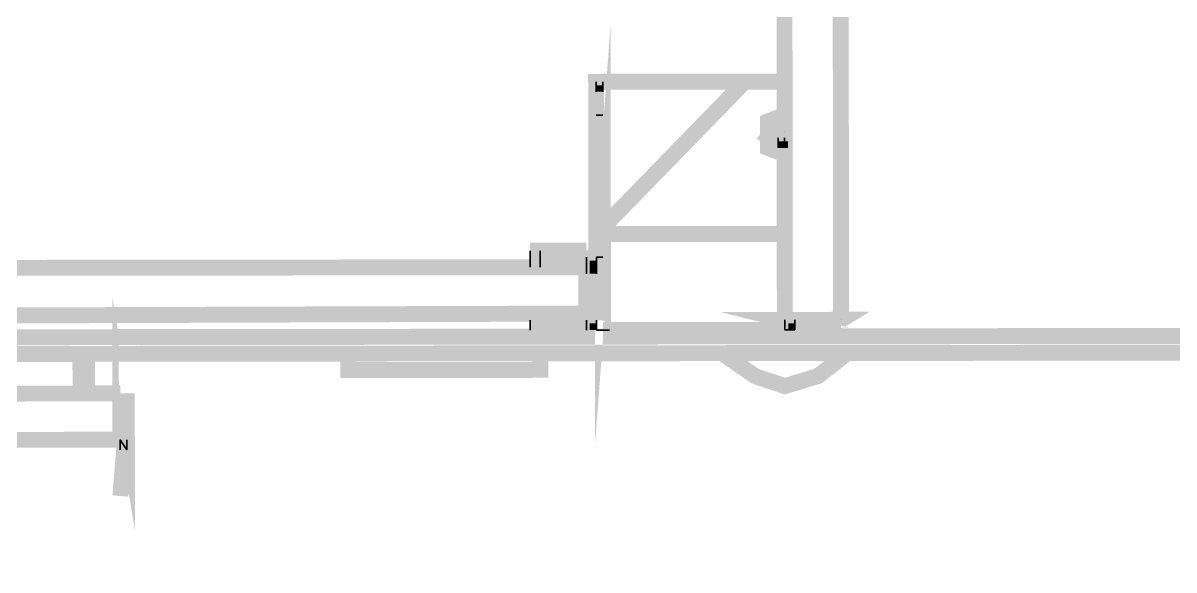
# Model space of a CAD drawing. Header units: feet. Extents: x -99009 to 3252343, y -11094690 to 9035152.
# Drawn here: x 2489379.5 to 2489858.3, y -1977975 to -1977747.6 of the extents above; entities that cross this region are included whole.
import ezdxf

# ---------------------------------------------------------------- set-up
doc = ezdxf.new("R2010")
doc.units = ezdxf.units.FT
doc.layers.add('1', color=1, linetype='Continuous')

# ---------------------------------------------------------------- blocks, each defined once
blk = doc.blocks.new('GRINDING MASTER')
at = {"linetype": 'ByBlock', "lineweight": -2, "transparency": 33554684}
for points in [[(1541602.56, -41532.48), (1541602.56, -41529.75), (1541605.29, -41529.75), (1541605.29, -41532.48), (1541602.56, -41532.48)], [(1541678.22, -41555.88), (1541678.22, -41553.15), (1541682.35, -41553.15), (1541682.35, -41555.88), (1541678.22, -41555.88)], [(1541576.43, -41605.41), (1541576.43, -41598.54), (1541579.16, -41598.54), (1541579.16, -41605.41), (1541576.43, -41605.41)], [(1541599.75, -41605.41), (1541599.75, -41602.68), (1541602.56, -41602.68), (1541602.56, -41605.41), (1541599.75, -41605.41)], [(1541599.75, -41608.14), (1541599.75, -41605.41), (1541602.56, -41605.41), (1541602.56, -41608.14), (1541599.75, -41608.14)], [(1541599.75, -41631.54), (1541599.75, -41628.81), (1541602.56, -41628.81), (1541602.56, -41631.54), (1541599.75, -41631.54)], [(1541599.75, -41631.54), (1541599.75, -41628.81), (1541602.56, -41628.81), (1541602.56, -41631.54), (1541599.75, -41631.54)], [(1541682.35, -41631.54), (1541682.35, -41628.81), (1541685.08, -41628.81), (1541685.08, -41631.54), (1541682.35, -41631.54)]]:
    blk.add_hatch(color=256, dxfattribs=at).paths.add_polyline_path(points)
at = {"linetype": 'ByBlock', "lineweight": -2, "transparency": 33554684, "const_width": 6.63}
for points in [[(1541288.84, -41634.27), (1542103.32, -41634.27), (1542110.18, -41631.54), (1542110.18, -41143.1)], [(1541680.95, -41627.4), (1541680.95, -41271.1)], [(1541704.35, -41627.4), (1541704.35, -41271.1)], [(1541605.29, -41631.54), (1541605.29, -41591.68), (1541602.56, -41627.4)], [(1541680.95, -41528.34), (1541664.41, -41528.34), (1541602.56, -41591.68)], [(1541602.56, -41528.34), (1541602.56, -41601.27)], [(1541602.56, -41591.68), (1541602.56, -41528.34), (1541664.41, -41528.34)], [(1541680.95, -41558.61), (1541674.08, -41551.74), (1541680.95, -41544.88)], [(1541680.95, -41558.61), (1541674.08, -41555.88), (1541674.08, -41544.88), (1541680.95, -41542.15), (1541674.08, -41544.88), (1541674.08, -41555.88), (1541680.95, -41558.61)], [(1541602.56, -41627.4), (1541605.29, -41591.68), (1541680.95, -41591.68)], [(1541575.02, -41598.54), (1541598.42, -41598.54)], [(1541575.02, -41631.54), (1541598.42, -41631.54), (1541602.56, -41605.41), (1541598.42, -41598.54)], [(1541575.02, -41601.27), (1541598.42, -41601.27)], [(1541598.42, -41601.27), (1541575.02, -41601.27)], [(1541602.56, -41624.67), (1541602.56, -41605.41), (1541579.16, -41601.27)], [(1541598.42, -41605.41), (1540353.3, -41605.41), (1540353.3, -41624.67)], [(1541598.42, -41624.67), (1541598.42, -41605.41)], [(1541598.42, -41605.41), (1541598.42, -41624.67)], [(1541602.56, -41605.41), (1541602.56, -41627.4)], [(1541407.17, -41657.67), (1541407.17, -41674.2), (1541404.44, -41657.67), (1541404.44, -41674.2)], [(1541602.56, -41624.67), (1540353.3, -41627.4)], [(1541598.42, -41627.4), (1541575.02, -41627.4)], [(1541598.42, -41627.4), (1541575.02, -41627.4)], [(1541697.48, -41627.4), (1541680.95, -41627.4), (1541697.48, -41631.54), (1541704.35, -41627.4), (1541697.48, -41627.4)], [(1541704.35, -41627.4), (1541697.48, -41627.4), (1541680.95, -41627.4)], [(1541680.95, -41631.54), (1541605.29, -41631.54)], [(1542114.32, -41641.21), (1541288.84, -41641.21)], [(1542114.32, -41641.21), (1541288.84, -41641.21)], [(1541288.84, -41641.21), (1542103.32, -41641.21)], [(1541387.9, -41657.67), (1541387.9, -41643.94)], [(1541387.9, -41643.94), (1541387.9, -41657.67)], [(1541390.63, -41641.21), (1541390.63, -41657.67)], [(1541579.16, -41641.21), (1541579.16, -41648.07), (1541499.36, -41648.07), (1541499.36, -41641.21)], [(1541707.08, -41641.21), (1541694.68, -41650.8), (1541680.95, -41654.94), (1541668.55, -41650.8), (1541654.82, -41641.21)], [(1541288.84, -41657.67), (1541404.44, -41657.67)], [(1541407.17, -41667.34), (1541404.44, -41700.33)], [(1540548.62, -41676.93), (1541404.44, -41676.93)]]:
    blk.add_lwpolyline(points, dxfattribs=at)
at = {"linetype": 'ByBlock', "lineweight": -2, "transparency": 33554684}
for points in [[(1541602.56, -41528.34), (1541602.56, -41532.48)], [(1541602.56, -41532.48), (1541602.56, -41528.34)], [(1541605.29, -41528.34), (1541605.29, -41532.48)], [(1541605.29, -41532.48), (1541605.29, -41528.34)], [(1541602.56, -41542.15), (1541605.29, -41542.15)], [(1541605.29, -41542.15), (1541602.56, -41542.15)], [(1541605.29, -41542.15), (1541602.56, -41542.15)], [(1541602.56, -41542.15), (1541605.29, -41542.15)], [(1541680.95, -41549.01), (1541680.95, -41549.01)], [(1541680.95, -41549.01), (1541680.95, -41549.01)], [(1541680.95, -41549.01), (1541680.95, -41549.01)], [(1541680.95, -41549.01), (1541680.95, -41549.01)], [(1541678.22, -41551.74), (1541678.22, -41555.88)], [(1541678.22, -41555.88), (1541678.22, -41551.74)], [(1541680.95, -41551.74), (1541680.95, -41555.88)], [(1541680.95, -41555.88), (1541680.95, -41551.74)], [(1541575.02, -41598.54), (1541575.02, -41601.27)], [(1541575.02, -41601.27), (1541575.02, -41598.54)], [(1541579.16, -41598.54), (1541579.16, -41601.27)], [(1541579.16, -41601.27), (1541579.16, -41598.54)], [(1541575.02, -41601.27), (1541575.02, -41605.41)], [(1541575.02, -41605.41), (1541575.02, -41601.27)], [(1541575.02, -41601.27), (1541575.02, -41605.41)], [(1541575.02, -41605.41), (1541575.02, -41601.27)], [(1541575.02, -41605.41), (1541575.02, -41601.27)], [(1541575.02, -41601.27), (1541575.02, -41605.41)], [(1541579.16, -41601.27), (1541579.16, -41605.41)], [(1541579.16, -41605.41), (1541579.16, -41601.27)], [(1541579.16, -41605.41), (1541579.16, -41601.27)], [(1541579.16, -41601.27), (1541579.16, -41605.41)], [(1541579.16, -41601.27), (1541579.16, -41605.41)], [(1541579.16, -41605.41), (1541579.16, -41601.27)], [(1541598.42, -41601.27), (1541598.42, -41605.41)], [(1541598.42, -41605.41), (1541598.42, -41601.27)], [(1541602.56, -41601.27), (1541602.56, -41605.41)], [(1541602.56, -41605.41), (1541602.56, -41601.27)], [(1541602.56, -41601.27), (1541605.29, -41601.27)], [(1541605.29, -41601.27), (1541602.56, -41601.27)], [(1541605.29, -41601.27), (1541602.56, -41601.27)], [(1541602.56, -41601.27), (1541605.29, -41601.27)], [(1541598.42, -41605.41), (1541598.42, -41608.14)], [(1541598.42, -41608.14), (1541598.42, -41605.41)], [(1541602.56, -41605.41), (1541602.56, -41608.14)], [(1541602.56, -41608.14), (1541602.56, -41605.41)], [(1541602.56, -41605.41), (1541602.56, -41605.41)], [(1541602.56, -41605.41), (1541602.56, -41605.41)], [(1541602.56, -41605.41), (1541602.56, -41605.41)], [(1541602.56, -41605.41), (1541602.56, -41605.41)], [(1541575.02, -41627.4), (1541575.02, -41631.54)], [(1541575.02, -41631.54), (1541575.02, -41627.4)], [(1541575.02, -41631.54), (1541575.02, -41627.4)], [(1541575.02, -41627.4), (1541575.02, -41631.54)], [(1541575.02, -41627.4), (1541575.02, -41631.54)], [(1541575.02, -41631.54), (1541575.02, -41627.4)], [(1541575.02, -41631.54), (1541575.02, -41627.4)], [(1541575.02, -41627.4), (1541575.02, -41631.54)], [(1541598.42, -41627.4), (1541598.42, -41631.54)], [(1541598.42, -41631.54), (1541598.42, -41627.4)], [(1541598.42, -41631.54), (1541598.42, -41627.4)], [(1541598.42, -41627.4), (1541598.42, -41631.54)], [(1541598.42, -41627.4), (1541598.42, -41631.54)], [(1541598.42, -41631.54), (1541598.42, -41627.4)], [(1541598.42, -41631.54), (1541598.42, -41627.4)], [(1541598.42, -41627.4), (1541598.42, -41631.54)], [(1541598.42, -41627.4), (1541598.42, -41631.54)], [(1541598.42, -41631.54), (1541598.42, -41627.4)], [(1541598.42, -41627.4), (1541598.42, -41631.54)], [(1541598.42, -41631.54), (1541598.42, -41627.4)], [(1541602.56, -41627.4), (1541602.56, -41631.54)], [(1541602.56, -41631.54), (1541602.56, -41627.4)], [(1541602.56, -41627.4), (1541602.56, -41627.4)], [(1541602.56, -41627.4), (1541602.56, -41627.4)], [(1541602.56, -41627.4), (1541602.56, -41627.4)], [(1541602.56, -41627.4), (1541602.56, -41627.4)], [(1541602.56, -41627.4), (1541602.56, -41631.54)], [(1541602.56, -41631.54), (1541602.56, -41627.4)], [(1541680.95, -41627.4), (1541680.95, -41631.54)], [(1541680.95, -41631.54), (1541680.95, -41627.4)], [(1541685.08, -41627.4), (1541685.08, -41631.54)], [(1541685.08, -41631.54), (1541685.08, -41627.4)], [(1541704.35, -41627.4), (1541704.35, -41627.4)], [(1541704.35, -41627.4), (1541704.35, -41627.4)], [(1541704.35, -41627.4), (1541704.35, -41627.4)], [(1541704.35, -41627.4), (1541704.35, -41627.4)], [(1541704.35, -41627.4), (1541704.35, -41627.4)], [(1541704.35, -41627.4), (1541704.35, -41627.4)], [(1541704.35, -41627.4), (1541704.35, -41627.4)], [(1541704.35, -41627.4), (1541704.35, -41627.4)], [(1541704.35, -41627.4), (1541704.35, -41627.4)], [(1541704.35, -41627.4), (1541704.35, -41627.4)], [(1541704.35, -41627.4), (1541704.35, -41627.4)], [(1541704.35, -41627.4), (1541704.35, -41627.4)], [(1541575.02, -41631.54), (1541575.02, -41631.54)], [(1541575.02, -41631.54), (1541575.02, -41631.54)], [(1541575.02, -41631.54), (1541575.02, -41631.54)], [(1541575.02, -41631.54), (1541575.02, -41631.54)], [(1541602.56, -41631.54), (1541605.29, -41631.54)], [(1541605.29, -41631.54), (1541602.56, -41631.54)], [(1541605.29, -41631.54), (1541602.56, -41631.54)], [(1541602.56, -41631.54), (1541605.29, -41631.54)], [(1541605.29, -41631.54), (1541608.02, -41631.54)], [(1541608.02, -41631.54), (1541605.29, -41631.54)], [(1541608.02, -41631.54), (1541605.29, -41631.54)], [(1541605.29, -41631.54), (1541608.02, -41631.54)], [(1541605.29, -41631.54), (1541608.02, -41631.54)], [(1541608.02, -41631.54), (1541605.29, -41631.54)], [(1541605.29, -41631.54), (1541608.02, -41631.54)], [(1541608.02, -41631.54), (1541605.29, -41631.54)], [(1541608.02, -41631.54), (1541605.29, -41631.54)], [(1541605.29, -41631.54), (1541608.02, -41631.54)], [(1541608.02, -41631.54), (1541608.02, -41631.54)], [(1541608.02, -41631.54), (1541608.02, -41631.54)], [(1541680.95, -41631.54), (1541685.08, -41631.54)], [(1541685.08, -41631.54), (1541680.95, -41631.54)], [(1541685.08, -41631.54), (1541685.08, -41631.54)], [(1541685.08, -41631.54), (1541685.08, -41631.54)], [(1541407.17, -41657.67), (1541407.17, -41657.67)], [(1541407.17, -41657.67), (1541407.17, -41657.67)], [(1541407.17, -41657.67), (1541407.17, -41657.67)], [(1541407.17, -41657.67), (1541407.17, -41657.67)], [(1541407.17, -41681.07), (1541404.44, -41676.93)], [(1541404.44, -41676.93), (1541407.17, -41681.07)], [(1541404.44, -41676.93), (1541404.44, -41681.07)], [(1541404.44, -41681.07), (1541404.44, -41676.93)], [(1541407.17, -41681.07), (1541404.44, -41676.93)], [(1541404.44, -41676.93), (1541407.17, -41681.07)], [(1541407.17, -41676.93), (1541407.17, -41681.07)], [(1541407.17, -41681.07), (1541407.17, -41676.93)]]:
    blk.add_lwpolyline(points, dxfattribs=at)

msp = doc.modelspace()

# ---------------------------------------------------------------- linework, layer by layer
at = {"layer": '1'}
msp.add_arc((2520410.24778, -1978395.99612), 100000, 84.1346387202, 194.3871675539, dxfattribs=at)

# ---------------------------------------------------------------- block references
at = {"transparency": 33554684, "rotation": 0.06505171407317947}
msp.add_blockref('GRINDING MASTER', (947969.19485, -1937994.01305), dxfattribs=at)

doc.saveas('drawing.dxf')
